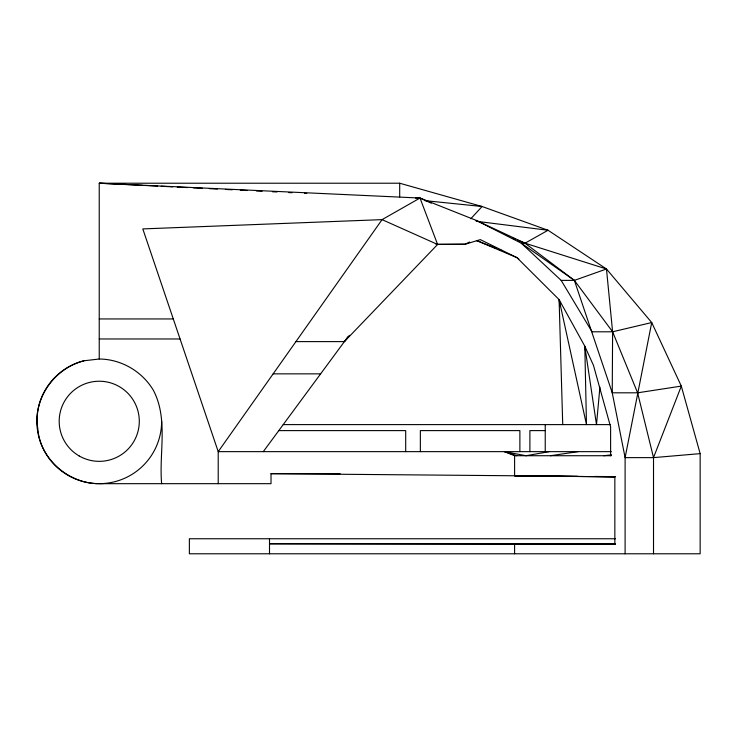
<?xml version="1.0" encoding="UTF-8"?>
<svg xmlns="http://www.w3.org/2000/svg" width="737" height="737" viewBox="0 0 737 737"><rect width="100%" height="100%" fill="white"/><g stroke="black" fill="none" stroke-linecap="round" stroke-linejoin="round"><path stroke-width="1.11" d="M599.918 387.091L596.491 424.604L584.8 346.169L559.107 299.618L516.978 257.655L480.34 239.626L464.909 244.334L437.612 244.463L382.07 219.626L142.803 228.912L218.216 451.643L218.216 483.675M653.516 553.782L653.516 457.631L681.31 386.105L651.72 322.548L606.477 268.996L548.042 230.257L482.081 206.507L399.694 183.218L99.237 183.218L99.237 359.011C121.227 359.177 141.965 371.291 153.268 390.085C168.497 418.856 158.888 452.739 161.633 483.675M263.284 451.643L347.892 336.864M295.924 341.609L344.391 341.609L349.393 335.317M470.796 218.769L482.081 206.507L424.871 200.63M344.391 341.609L437.612 244.463L419.998 198.041L99.237 183.218L142.821 185.374M436.35 244.417L464.909 244.334L469.644 241.985M99.237 359.011L84.027 360.771C54.824 367.929 32.75 398.422 37.799 428.492C39.872 459.188 68.863 483.887 99.237 483.675L271.013 483.675L271.013 473.661L340.125 473.661M625.105 553.782L625.105 457.631L612.244 392.812L612.604 331.797L606.477 268.996L574.381 280.382L561.161 280.382L521.271 243.192L476.24 220.4L419.998 198.041L415.493 198.041M549.24 451.643L526.034 455.724L504.43 451.643L514.601 455.724L611.166 455.724M550.41 455.724L578.103 451.643M603.649 455.724L611.599 454.858M561.161 280.382L592.041 331.797L612.604 331.797L651.72 322.548L625.105 457.631L653.516 457.631L700.15 453.633L700.15 553.782L189.372 553.782L189.372 538.756L615.358 538.756M436.129 244.408L464.909 244.334M99.237 318.946L173.287 318.946M99.237 338.974L180.068 338.974M273.151 373.852L320.623 373.852M283.22 424.604L610.135 424.604M278.789 430.611L405.7 430.611L405.7 451.643M545.233 430.611L529.894 430.611L529.894 451.643M611.332 451.643L218.216 451.643L382.07 219.626L419.998 198.041L431.302 203.163M514.601 455.724L514.601 475.789L614.851 476.867L614.851 544.164M615.358 543.768L269.502 543.768L516.766 544.164M615.552 544.164L514.601 544.164L514.601 553.782M271.013 473.661L577.725 476.314M594.879 476.461L615.588 476.646M514.601 475.789L614.851 476.867M145.115 185.484L157.727 186.102M161.163 186.277L172.633 186.839M177.221 187.069L187.539 187.576M193.278 187.861L202.454 188.313M209.326 188.654L217.36 189.05M225.384 189.446L232.266 189.787M240.29 190.174L247.171 190.515M256.347 190.966L262.086 191.251M272.404 191.758L276.992 191.989M288.462 192.55L291.898 192.725M304.51 193.343L306.804 193.463M476.139 221.257L548.042 230.257L525.02 243.192L521.271 243.192L574.381 280.382L612.604 331.797L637.606 392.812L653.516 457.631M606.477 268.996L525.02 243.192L517.66 240.188M504.43 451.643L516.766 455.724M476.48 240.465L496.517 248.433M498.617 249.272L501.786 250.534M512.399 238.033L515.559 239.322M476.452 240.511L516.978 257.655L518.802 259.055M476.24 220.4L525.02 243.192L574.381 280.382L612.244 392.812L637.606 392.812L681.31 386.105L700.15 453.633M562.727 424.604L559.107 299.618L586.477 424.604L584.8 346.169L593.488 365.423L610.604 426.88L610.604 455.724M559.107 299.618L559.973 306.435M545.233 424.604L545.233 451.643M519.88 451.643L519.88 430.611L420.357 430.611L420.357 451.643M399.694 183.218L399.694 196.899M269.502 538.756L269.502 553.782M161.633 421.288A62.387 62.387 0 0 1 99.237 483.675M98.27 483.665A62.387 62.387 0 0 1 84.027 360.78M79.209 455.982A40.065 40.065 0 0 0 139.302 421.288A40.065 40.065 0 0 0 79.209 386.593A40.065 40.065 0 0 0 79.209 455.982"/></g></svg>
